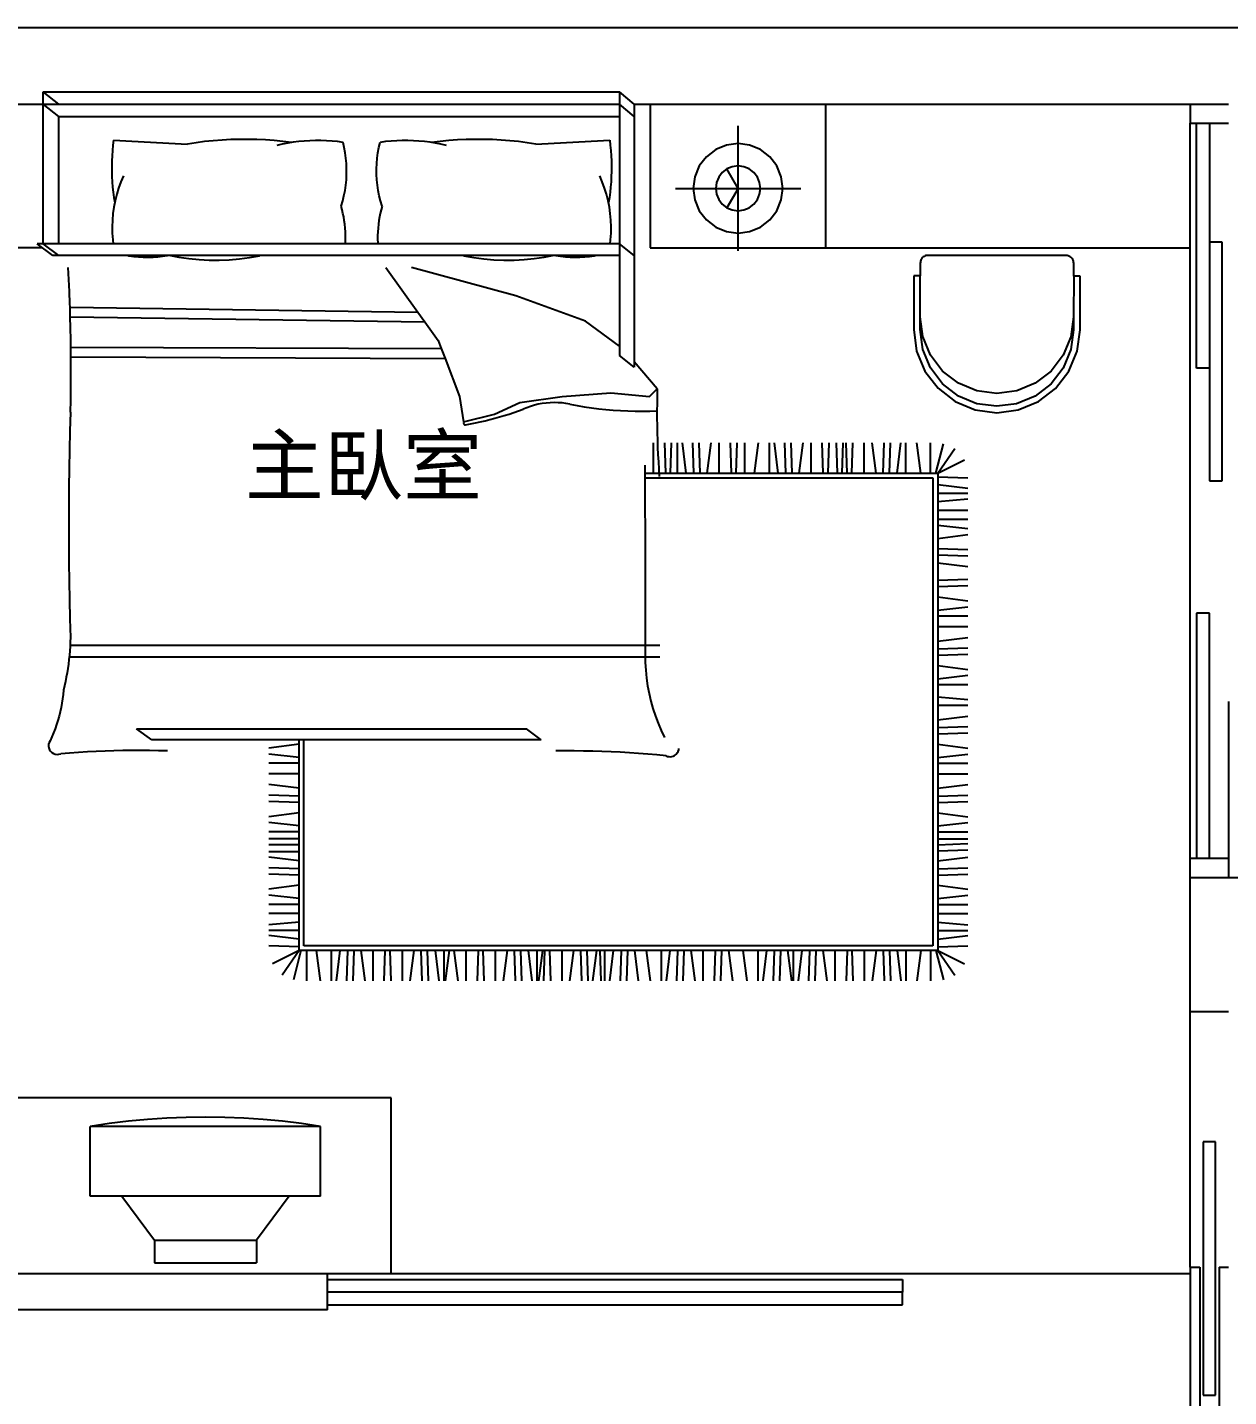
# Model space of a CAD drawing. Header units: centimetres. Extents: x 921 to 2601, y 2858 to 4336.
# Drawn here: x 1154.8 to 1569.1, y 3863.2 to 4335.5 of the extents above; entities that cross this region are included whole.
import ezdxf

# ---------------------------------------------------------------- set-up
doc = ezdxf.new("R2010")
doc.units = ezdxf.units.CM
doc.layers.add('文字', color=7, linetype='Continuous')
doc.layers.add('結構', color=7, linetype='Continuous')
doc.styles.get("Standard").update_dxf_attribs({"font": 'arial.ttf'})

msp = doc.modelspace()

# ---------------------------------------------------------------- linework, layer by layer
at = {"layer": '結構'}
for p, q in [((1112.8, 4335.51), (1832.54, 4335.51)), ((1165.71, 4309.03), (1160.31, 4313.23)), ((1160.31, 4313.23), (1359.08, 4313.23)), ((1160.31, 4308.98), (1160.31, 4313.23)), ((1364.11, 4309.03), (1359.08, 4313.23)), ((1359.08, 4313.23), (1359.08, 4309.03)), ((1112.8, 4309.05), (1160.2, 4309.05)), ((1160.2, 4309.05), (1160.2, 4260.88)), ((1160.2, 4309.05), (1160.31, 4309.05)), ((1160.31, 4260.88), (1160.31, 4308.98)), ((1165.71, 4304.78), (1160.31, 4308.98)), ((1160.31, 4308.98), (1165.71, 4308.98)), ((1165.71, 4309.03), (1359.08, 4309.03)), ((1165.71, 4308.98), (1165.71, 4309.03)), ((1165.71, 4308.98), (1359.08, 4308.98)), ((1359.08, 4309.03), (1359.08, 4308.98)), ((1364.11, 4304.78), (1359.08, 4308.98)), ((1359.08, 4308.98), (1359.08, 4304.78)), ((1364.09, 4309.05), (1369.63, 4309.05)), ((1364.11, 4309.03), (1364.11, 4304.78)), ((1369.63, 4309.05), (1369.63, 4259.45)), ((1369.63, 4309.05), (1430.25, 4309.05)), ((1430.25, 4259.45), (1430.25, 4309.05)), ((1430.25, 4309.05), (1555.91, 4309.05)), ((1555.91, 4309.05), (1555.91, 4302.44)), ((1555.91, 4309.05), (1569.13, 4309.05)), ((1165.71, 4260.88), (1165.71, 4304.78)), ((1165.71, 4304.78), (1359.08, 4304.78)), ((1359.08, 4304.78), (1359.08, 4260.88)), ((1364.11, 4304.78), (1364.11, 4256.77)), ((1399.94, 4295.42), (1399.94, 4301.59)), ((1555.91, 4302.44), (1558.11, 4302.44)), ((1555.91, 4259.45), (1555.91, 4302.44)), ((1558.11, 4217.93), (1558.11, 4302.44)), ((1558.11, 4302.44), (1562.52, 4302.44)), ((1562.52, 4302.44), (1562.52, 4261.41)), ((1562.52, 4302.44), (1569.13, 4302.44)), ((1184.32, 4294.83), (1184.16, 4293.03)), ((1184.54, 4296.62), (1184.32, 4294.83)), ((1184.54, 4296.62), (1186.66, 4296.5)), ((1186.66, 4296.5), (1188.78, 4296.38)), ((1188.78, 4296.38), (1190.91, 4296.26)), ((1190.91, 4296.26), (1193.03, 4296.14)), ((1193.03, 4296.14), (1195.15, 4296.02)), ((1195.15, 4296.02), (1197.27, 4295.91)), ((1197.27, 4295.91), (1199.4, 4295.79)), ((1199.4, 4295.79), (1201.52, 4295.68)), ((1201.52, 4295.68), (1203.64, 4295.57)), ((1203.64, 4295.57), (1205.77, 4295.46)), ((1205.77, 4295.46), (1207.89, 4295.35)), ((1207.89, 4295.35), (1210.01, 4295.25)), ((1212.99, 4295.71), (1210.01, 4295.25)), ((1215.97, 4296.09), (1212.99, 4295.71)), ((1218.96, 4296.4), (1215.97, 4296.09)), ((1221.96, 4296.63), (1218.96, 4296.4)), ((1224.97, 4296.79), (1221.96, 4296.63)), ((1227.97, 4296.87), (1224.97, 4296.79)), ((1230.98, 4296.88), (1227.97, 4296.87)), ((1233.99, 4296.81), (1230.98, 4296.88)), ((1236.99, 4296.67), (1233.99, 4296.81)), ((1239.99, 4296.45), (1236.99, 4296.67)), ((1242.99, 4296.16), (1239.99, 4296.45)), ((1242.73, 4295.19), (1240.86, 4294.75)), ((1244.61, 4295.56), (1242.73, 4295.19)), ((1245.97, 4295.79), (1242.99, 4296.16)), ((1246.51, 4295.87), (1244.61, 4295.56)), ((1248.41, 4296.11), (1246.51, 4295.87)), ((1250.32, 4296.3), (1248.41, 4296.11)), ((1252.23, 4296.42), (1250.32, 4296.3)), ((1254.15, 4296.48), (1252.23, 4296.42)), ((1256.07, 4296.48), (1254.15, 4296.48)), ((1257.99, 4296.42), (1256.07, 4296.48)), ((1259.9, 4296.29), (1257.99, 4296.42)), ((1261.81, 4296.1), (1259.9, 4296.29)), ((1263.72, 4295.85), (1261.81, 4296.1)), ((1264.13, 4294.04), (1263.72, 4295.85)), ((1264.47, 4292.21), (1264.13, 4294.04)), ((1275.74, 4292.21), (1276.07, 4294.04)), ((1276.07, 4294.04), (1276.49, 4295.85)), ((1278.39, 4296.1), (1276.49, 4295.85)), ((1280.3, 4296.29), (1278.39, 4296.1)), ((1282.22, 4296.42), (1280.3, 4296.29)), ((1284.14, 4296.48), (1282.22, 4296.42)), ((1286.06, 4296.48), (1284.14, 4296.48)), ((1287.97, 4296.42), (1286.06, 4296.48)), ((1289.89, 4296.3), (1287.97, 4296.42)), ((1291.8, 4296.11), (1289.89, 4296.3)), ((1293.7, 4295.87), (1291.8, 4296.11)), ((1295.6, 4295.56), (1293.7, 4295.87)), ((1297.22, 4296.16), (1294.24, 4295.79)), ((1297.48, 4295.19), (1295.6, 4295.56)), ((1300.22, 4296.45), (1297.22, 4296.16)), ((1299.35, 4294.75), (1297.48, 4295.19)), ((1303.22, 4296.67), (1300.22, 4296.45)), ((1306.22, 4296.81), (1303.22, 4296.67)), ((1309.23, 4296.88), (1306.22, 4296.81)), ((1312.24, 4296.87), (1309.23, 4296.88)), ((1315.24, 4296.79), (1312.24, 4296.87)), ((1318.25, 4296.63), (1315.24, 4296.79)), ((1321.25, 4296.4), (1318.25, 4296.63)), ((1324.24, 4296.09), (1321.25, 4296.4)), ((1327.22, 4295.71), (1324.24, 4296.09)), ((1330.19, 4295.25), (1327.22, 4295.71)), ((1330.19, 4295.25), (1332.32, 4295.35)), ((1332.32, 4295.35), (1334.44, 4295.46)), ((1334.44, 4295.46), (1336.56, 4295.57)), ((1336.56, 4295.57), (1338.69, 4295.68)), ((1338.69, 4295.68), (1340.81, 4295.79)), ((1340.81, 4295.79), (1342.93, 4295.91)), ((1342.93, 4295.91), (1345.06, 4296.02)), ((1345.06, 4296.02), (1347.18, 4296.14)), ((1347.18, 4296.14), (1349.3, 4296.26)), ((1349.3, 4296.26), (1351.43, 4296.38)), ((1351.43, 4296.38), (1353.55, 4296.5)), ((1353.55, 4296.5), (1355.67, 4296.62)), ((1355.67, 4296.62), (1355.88, 4294.83)), ((1355.88, 4294.83), (1356.05, 4293.03)), ((1395.94, 4294.89), (1392.22, 4293.35)), ((1399.94, 4295.42), (1395.94, 4294.89)), ((1403.93, 4294.89), (1399.94, 4295.42)), ((1399.94, 4287.7), (1399.94, 4295.42)), ((1407.65, 4293.35), (1403.93, 4294.89)), ((1183.95, 4289.43), (1183.92, 4287.63)), ((1184.03, 4291.23), (1183.95, 4289.43)), ((1184.16, 4293.03), (1184.03, 4291.23)), ((1264.71, 4290.37), (1264.47, 4292.21)), ((1264.88, 4288.52), (1264.71, 4290.37)), ((1275.33, 4288.52), (1275.49, 4290.37)), ((1275.49, 4290.37), (1275.74, 4292.21)), ((1356.05, 4293.03), (1356.18, 4291.23)), ((1356.18, 4291.23), (1356.25, 4289.43)), ((1356.25, 4289.43), (1356.29, 4287.63)), ((1389.03, 4290.9), (1386.57, 4287.7)), ((1392.22, 4293.35), (1389.03, 4290.9)), ((1410.85, 4290.9), (1407.65, 4293.35)), ((1413.3, 4287.7), (1410.85, 4290.9)), ((1183.92, 4287.63), (1183.93, 4285.82)), ((1183.93, 4285.82), (1183.99, 4284.02)), ((1183.99, 4284.02), (1184.09, 4282.22)), ((1187.99, 4284.29), (1187.1, 4282.21)), ((1264.84, 4282.95), (1264.94, 4284.8)), ((1264.95, 4286.66), (1264.88, 4288.52)), ((1264.94, 4284.8), (1264.95, 4286.66)), ((1275.26, 4286.66), (1275.33, 4288.52)), ((1275.27, 4284.8), (1275.26, 4286.66)), ((1275.37, 4282.95), (1275.27, 4284.8)), ((1353.11, 4282.21), (1352.22, 4284.29)), ((1356.22, 4284.02), (1356.12, 4282.22)), ((1356.28, 4285.82), (1356.22, 4284.02)), ((1356.29, 4287.63), (1356.28, 4285.82)), ((1385.03, 4283.98), (1384.51, 4279.98)), ((1386.57, 4287.7), (1385.03, 4283.98)), ((1394.48, 4285.44), (1393.26, 4283.84)), ((1396.08, 4286.67), (1394.48, 4285.44)), ((1397.94, 4287.44), (1396.08, 4286.67)), ((1399.94, 4279.98), (1396.08, 4286.67)), ((1399.94, 4287.7), (1397.94, 4287.44)), ((1401.93, 4287.44), (1399.94, 4287.7)), ((1399.94, 4279.98), (1399.94, 4287.7)), ((1403.8, 4286.67), (1401.93, 4287.44)), ((1405.39, 4285.44), (1403.8, 4286.67)), ((1406.62, 4283.84), (1405.39, 4285.44)), ((1414.84, 4283.98), (1413.3, 4287.7)), ((1415.37, 4279.98), (1414.84, 4283.98)), ((1184.09, 4282.22), (1184.23, 4280.42)), ((1184.23, 4280.42), (1184.42, 4278.63)), ((1186.31, 4280.09), (1185.64, 4277.92)), ((1187.1, 4282.21), (1186.31, 4280.09)), ((1264.02, 4277.44), (1264.38, 4279.26)), ((1264.38, 4279.26), (1264.65, 4281.1)), ((1264.65, 4281.1), (1264.84, 4282.95)), ((1275.56, 4281.1), (1275.37, 4282.95)), ((1275.83, 4279.26), (1275.56, 4281.1)), ((1276.18, 4277.44), (1275.83, 4279.26)), ((1353.9, 4280.09), (1353.11, 4282.21)), ((1354.57, 4277.92), (1353.9, 4280.09)), ((1355.98, 4280.42), (1355.78, 4278.63)), ((1356.12, 4282.22), (1355.98, 4280.42)), ((1378.33, 4279.98), (1384.51, 4279.98)), ((1384.51, 4279.98), (1385.03, 4275.99)), ((1384.51, 4279.98), (1392.22, 4279.98)), ((1392.48, 4281.98), (1392.22, 4279.98)), ((1392.22, 4279.98), (1392.48, 4277.99)), ((1392.22, 4279.98), (1399.94, 4279.98)), ((1393.26, 4283.84), (1392.48, 4281.98)), ((1399.94, 4279.98), (1396.08, 4273.3)), ((1399.94, 4272.27), (1399.94, 4279.98)), ((1399.94, 4279.98), (1407.65, 4279.98)), ((1407.39, 4281.98), (1406.62, 4283.84)), ((1407.65, 4279.98), (1407.39, 4281.98)), ((1407.39, 4277.99), (1407.65, 4279.98)), ((1407.65, 4279.98), (1415.37, 4279.98)), ((1414.84, 4275.99), (1415.37, 4279.98)), ((1415.37, 4279.98), (1421.54, 4279.98)), ((1184.42, 4278.63), (1184.66, 4276.84)), ((1185.08, 4275.73), (1184.65, 4273.5)), ((1184.66, 4276.84), (1184.94, 4275.06)), ((1185.64, 4277.92), (1185.08, 4275.73)), ((1263.06, 4273.85), (1263.58, 4275.63)), ((1263.58, 4275.63), (1264.02, 4277.44)), ((1276.63, 4275.63), (1276.18, 4277.44)), ((1277.15, 4273.85), (1276.63, 4275.63)), ((1355.13, 4275.73), (1354.57, 4277.92)), ((1355.56, 4273.5), (1355.13, 4275.73)), ((1355.55, 4276.84), (1355.27, 4275.06)), ((1355.78, 4278.63), (1355.55, 4276.84)), ((1385.03, 4275.99), (1386.57, 4272.27)), ((1392.48, 4277.99), (1393.26, 4276.13)), ((1393.26, 4276.13), (1394.48, 4274.53)), ((1394.48, 4274.53), (1396.08, 4273.3)), ((1403.8, 4273.3), (1405.39, 4274.53)), ((1405.39, 4274.53), (1406.62, 4276.13)), ((1406.62, 4276.13), (1407.39, 4277.99)), ((1413.3, 4272.27), (1414.84, 4275.99)), ((1184.33, 4271.26), (1184.13, 4269)), ((1184.65, 4273.5), (1184.33, 4271.26)), ((1263.39, 4272.61), (1263.06, 4273.85)), ((1263.68, 4271.36), (1263.39, 4272.61)), ((1263.93, 4270.1), (1263.68, 4271.36)), ((1264.14, 4268.84), (1263.93, 4270.1)), ((1276.28, 4270.1), (1276.07, 4268.84)), ((1276.53, 4271.36), (1276.28, 4270.1)), ((1276.82, 4272.61), (1276.53, 4271.36)), ((1277.15, 4273.85), (1276.82, 4272.61)), ((1355.88, 4271.26), (1355.56, 4273.5)), ((1356.08, 4269), (1355.88, 4271.26)), ((1386.57, 4272.27), (1389.03, 4269.07)), ((1396.08, 4273.3), (1397.94, 4272.53)), ((1397.94, 4272.53), (1399.94, 4272.27)), ((1399.94, 4272.27), (1401.93, 4272.53)), ((1399.94, 4264.55), (1399.94, 4272.27)), ((1401.93, 4272.53), (1403.8, 4273.3)), ((1410.85, 4269.07), (1413.3, 4272.27)), ((1184.13, 4269), (1184.05, 4266.74)), ((1184.05, 4266.74), (1184.09, 4264.47)), ((1264.31, 4267.57), (1264.14, 4268.84)), ((1264.44, 4266.29), (1264.31, 4267.57)), ((1264.53, 4265.01), (1264.44, 4266.29)), ((1275.77, 4266.29), (1275.68, 4265.01)), ((1275.9, 4267.57), (1275.77, 4266.29)), ((1276.07, 4268.84), (1275.9, 4267.57)), ((1356.16, 4266.74), (1356.08, 4269)), ((1356.12, 4264.47), (1356.16, 4266.74)), ((1389.03, 4269.07), (1392.22, 4266.62)), ((1392.22, 4266.62), (1395.94, 4265.08)), ((1395.94, 4265.08), (1399.94, 4264.55)), ((1399.94, 4264.55), (1403.93, 4265.08)), ((1403.93, 4265.08), (1407.65, 4266.62)), ((1407.65, 4266.62), (1410.85, 4269.07)), ((1163.57, 4256.77), (1158.17, 4260.88)), ((1160.31, 4260.88), (1158.17, 4260.88)), ((1165.71, 4256.77), (1160.31, 4260.88)), ((1165.71, 4260.88), (1160.31, 4260.88)), ((1359.08, 4260.88), (1165.71, 4260.88)), ((1184.09, 4264.47), (1184.26, 4262.21)), ((1184.26, 4262.21), (1184.42, 4260.88)), ((1264.58, 4263.73), (1264.53, 4265.01)), ((1264.54, 4260.88), (1264.56, 4261.16)), ((1264.56, 4261.16), (1264.59, 4262.44)), ((1264.59, 4262.44), (1264.58, 4263.73)), ((1275.63, 4263.73), (1275.62, 4262.44)), ((1275.62, 4262.44), (1275.65, 4261.16)), ((1275.68, 4265.01), (1275.63, 4263.73)), ((1275.65, 4261.16), (1275.67, 4260.88)), ((1355.78, 4260.88), (1355.95, 4262.21)), ((1355.95, 4262.21), (1356.12, 4264.47)), ((1364.11, 4256.77), (1359.08, 4260.88)), ((1359.08, 4260.88), (1359.08, 4256.77)), ((1399.94, 4258.38), (1399.94, 4264.55)), ((1566.93, 4261.41), (1562.52, 4261.41)), ((1562.52, 4261.41), (1562.52, 4217.93)), ((1566.93, 4179.11), (1566.93, 4261.41)), ((1160.05, 4259.45), (1099.57, 4259.45)), ((1165.71, 4256.77), (1163.57, 4256.77)), ((1359.08, 4256.77), (1165.71, 4256.77)), ((1189.55, 4256.77), (1189.84, 4256.72)), ((1189.84, 4256.72), (1191.5, 4256.51)), ((1191.5, 4256.51), (1193.16, 4256.36)), ((1193.16, 4256.36), (1194.82, 4256.27)), ((1194.82, 4256.27), (1196.49, 4256.25)), ((1196.49, 4256.25), (1198.16, 4256.29)), ((1198.16, 4256.29), (1199.82, 4256.39)), ((1199.82, 4256.39), (1201.48, 4256.55)), ((1201.48, 4256.55), (1203.11, 4256.77)), ((1204.21, 4256.77), (1207.12, 4256.22)), ((1207.12, 4256.22), (1210.57, 4255.74)), ((1210.57, 4255.74), (1214.04, 4255.4)), ((1224.48, 4255.36), (1227.95, 4255.66)), ((1227.95, 4255.66), (1231.41, 4256.12)), ((1231.41, 4256.12), (1234.84, 4256.73)), ((1234.84, 4256.73), (1235.02, 4256.77)), ((1305.19, 4256.77), (1305.37, 4256.73)), ((1305.37, 4256.73), (1308.8, 4256.12)), ((1308.8, 4256.12), (1312.25, 4255.66)), ((1312.25, 4255.66), (1315.73, 4255.36)), ((1326.17, 4255.4), (1329.64, 4255.74)), ((1329.64, 4255.74), (1333.09, 4256.22)), ((1333.09, 4256.22), (1336, 4256.77)), ((1337.1, 4256.77), (1338.72, 4256.55)), ((1338.72, 4256.55), (1340.38, 4256.39)), ((1340.38, 4256.39), (1342.05, 4256.29)), ((1342.05, 4256.29), (1343.72, 4256.25)), ((1343.72, 4256.25), (1345.39, 4256.27)), ((1345.39, 4256.27), (1347.05, 4256.36)), ((1347.05, 4256.36), (1348.71, 4256.51)), ((1348.71, 4256.51), (1350.37, 4256.72)), ((1350.37, 4256.72), (1350.66, 4256.77)), ((1359.08, 4256.77), (1359.08, 4222.3)), ((1364.11, 4256.77), (1364.11, 4218.27)), ((1369.63, 4259.45), (1430.25, 4259.45)), ((1430.25, 4259.45), (1555.91, 4259.45)), ((1463.35, 4255.82), (1463.15, 4255.53)), ((1463.57, 4256.08), (1463.35, 4255.82)), ((1463.83, 4256.31), (1463.57, 4256.08)), ((1464.12, 4256.5), (1463.83, 4256.31)), ((1464.43, 4256.65), (1464.12, 4256.5)), ((1464.76, 4256.76), (1464.43, 4256.65)), ((1465.1, 4256.83), (1464.76, 4256.76)), ((1465.45, 4256.85), (1465.1, 4256.83)), ((1513.06, 4256.78), (1465.45, 4256.85)), ((1513.41, 4256.76), (1513.06, 4256.78)), ((1513.75, 4256.69), (1513.41, 4256.76)), ((1514.08, 4256.58), (1513.75, 4256.69)), ((1514.39, 4256.43), (1514.08, 4256.58)), ((1514.67, 4256.23), (1514.39, 4256.43)), ((1514.93, 4256.01), (1514.67, 4256.23)), ((1515.16, 4255.75), (1514.93, 4256.01)), ((1515.35, 4255.46), (1515.16, 4255.75)), ((1555.91, 4048.92), (1555.91, 4259.45)), ((1169.16, 4248.52), (1168.95, 4252.68)), ((1214.04, 4255.4), (1217.52, 4255.23)), ((1217.52, 4255.23), (1221, 4255.22)), ((1221, 4255.22), (1224.48, 4255.36)), ((1278.45, 4252.68), (1289.48, 4237.32)), ((1323.28, 4242.87), (1287.29, 4252.68)), ((1315.73, 4255.36), (1319.21, 4255.22)), ((1319.21, 4255.22), (1322.69, 4255.23)), ((1322.69, 4255.23), (1326.17, 4255.4)), ((1462.8, 4254.21), (1462.79, 4249.8)), ((1462.82, 4254.56), (1462.8, 4254.21)), ((1462.89, 4254.89), (1462.82, 4254.56)), ((1463, 4255.22), (1462.89, 4254.89)), ((1463.15, 4255.53), (1463, 4255.22)), ((1515.51, 4255.15), (1515.35, 4255.46)), ((1515.62, 4254.82), (1515.51, 4255.15)), ((1515.68, 4254.48), (1515.62, 4254.82)), ((1515.71, 4254.13), (1515.68, 4254.48)), ((1515.7, 4249.73), (1515.71, 4254.13)), ((1169.34, 4244.36), (1169.16, 4248.52)), ((1460.59, 4249.8), (1460.56, 4231.29)), ((1462.79, 4249.8), (1460.59, 4249.8)), ((1462.77, 4235.69), (1462.79, 4249.8)), ((1515.7, 4249.73), (1515.68, 4235.62)), ((1517.9, 4249.72), (1515.7, 4249.73)), ((1517.88, 4231.2), (1517.9, 4249.72)), ((1169.49, 4240.2), (1169.34, 4244.36)), ((1347.35, 4234.19), (1323.28, 4242.87)), ((1169.53, 4239), (1169.49, 4240.2)), ((1169.53, 4239), (1289.48, 4237.32)), ((1169.62, 4236.04), (1169.53, 4239)), ((1289.48, 4237.32), (1291.95, 4233.89)), ((1169.63, 4235.62), (1169.62, 4236.04)), ((1169.63, 4235.62), (1291.95, 4233.89)), ((1169.72, 4231.88), (1169.63, 4235.62)), ((1291.95, 4233.89), (1296.54, 4227.51)), ((1359.08, 4225.55), (1347.35, 4234.19)), ((1462.76, 4231.28), (1462.77, 4235.69)), ((1463.66, 4228.84), (1462.77, 4235.69)), ((1515.68, 4235.62), (1514.77, 4228.77)), ((1515.68, 4235.62), (1515.67, 4231.21)), ((1169.8, 4227.72), (1169.72, 4231.88)), ((1169.85, 4223.55), (1169.8, 4227.72)), ((1296.54, 4227.51), (1297.6, 4224.69)), ((1460.56, 4231.29), (1461.53, 4223.87)), ((1463.66, 4224.43), (1462.76, 4231.28)), ((1466.3, 4222.46), (1463.66, 4228.84)), ((1514.77, 4228.77), (1512.12, 4222.39)), ((1515.67, 4231.21), (1514.76, 4224.36)), ((1516.89, 4223.79), (1517.88, 4231.2)), ((1169.83, 4225.2), (1297.6, 4224.69)), ((1169.87, 4219.39), (1169.85, 4223.55)), ((1297.6, 4224.69), (1298.9, 4221.28)), ((1461.53, 4223.87), (1464.38, 4216.95)), ((1466.29, 4218.05), (1463.66, 4224.43)), ((1514.76, 4224.36), (1512.11, 4217.99)), ((1514.02, 4216.88), (1516.89, 4223.79)), ((1169.86, 4221.81), (1298.9, 4221.28)), ((1169.87, 4215.23), (1169.87, 4219.39)), ((1298.9, 4221.28), (1303.89, 4208.13)), ((1364.11, 4218.27), (1359.08, 4222.3)), ((1372.08, 4210.8), (1364.11, 4220.09)), ((1470.49, 4212.57), (1466.29, 4218.05)), ((1470.49, 4216.97), (1466.3, 4222.46)), ((1512.12, 4222.39), (1507.9, 4216.92)), ((1512.11, 4217.99), (1507.9, 4212.51)), ((1562.52, 4217.93), (1558.11, 4217.93)), ((1562.52, 4217.93), (1562.52, 4179.11)), ((1169.84, 4211.06), (1169.87, 4215.23)), ((1464.38, 4216.95), (1468.92, 4211.01)), ((1475.96, 4212.76), (1470.49, 4216.97)), ((1507.9, 4216.92), (1502.42, 4212.73)), ((1509.45, 4210.95), (1514.02, 4216.88)), ((1169.79, 4206.9), (1169.84, 4211.06)), ((1339.32, 4208.13), (1356.04, 4209.47)), ((1356.04, 4209.47), (1369.41, 4208.13)), ((1369.41, 4208.13), (1372.08, 4210.8)), ((1372.08, 4210.8), (1372.03, 4208.28)), ((1468.92, 4211.01), (1474.85, 4206.45)), ((1475.96, 4208.35), (1470.49, 4212.57)), ((1482.34, 4210.11), (1475.96, 4212.76)), ((1489.19, 4209.2), (1482.34, 4210.11)), ((1496.04, 4210.09), (1489.19, 4209.2)), ((1502.42, 4212.73), (1496.04, 4210.09)), ((1507.9, 4212.51), (1502.41, 4208.32)), ((1503.51, 4206.41), (1509.45, 4210.95)), ((1169.71, 4202.74), (1169.79, 4206.9)), ((1303.89, 4208.13), (1305.23, 4199.44)), ((1315.92, 4202.12), (1324.62, 4206.13)), ((1324.22, 4203.22), (1325.84, 4203.8)), ((1324.62, 4206.13), (1339.32, 4208.13)), ((1327.11, 4204.32), (1325.84, 4203.8)), ((1328.4, 4204.77), (1327.11, 4204.32)), ((1329.72, 4205.16), (1328.4, 4204.77)), ((1331.05, 4205.48), (1329.72, 4205.16)), ((1332.4, 4205.73), (1331.05, 4205.48)), ((1333.76, 4205.91), (1332.4, 4205.73)), ((1335.12, 4206.03), (1333.76, 4205.91)), ((1336.49, 4206.07), (1335.12, 4206.03)), ((1337.86, 4206.04), (1336.49, 4206.07)), ((1339.23, 4205.95), (1337.86, 4206.04)), ((1340.59, 4205.78), (1339.23, 4205.95)), ((1341.94, 4205.55), (1340.59, 4205.78)), ((1341.94, 4205.55), (1344.41, 4205.08)), ((1344.41, 4205.08), (1346.89, 4204.66)), ((1346.89, 4204.66), (1349.38, 4204.29)), ((1349.38, 4204.29), (1351.88, 4203.97)), ((1351.88, 4203.97), (1354.38, 4203.7)), ((1354.38, 4203.7), (1356.89, 4203.48)), ((1371.99, 4205.76), (1371.97, 4203.24)), ((1372.03, 4208.28), (1371.99, 4205.76)), ((1474.85, 4206.45), (1481.76, 4203.57)), ((1482.34, 4205.7), (1475.96, 4208.35)), ((1489.18, 4204.79), (1482.34, 4205.7)), ((1496.03, 4205.68), (1489.18, 4204.79)), ((1502.41, 4208.32), (1496.03, 4205.68)), ((1496.6, 4203.55), (1503.51, 4206.41)), ((1169.71, 4202.74), (1169.52, 4196.26)), ((1305.19, 4199.32), (1305.18, 4199.19)), ((1305.18, 4199.19), (1305.19, 4199.06)), ((1305.23, 4199.44), (1305.19, 4199.32)), ((1305.19, 4199.06), (1305.22, 4198.94)), ((1305.22, 4198.94), (1305.26, 4198.82)), ((1305.23, 4199.44), (1315.92, 4202.12)), ((1307.68, 4198.71), (1309.36, 4199.06)), ((1309.36, 4199.06), (1311.03, 4199.43)), ((1311.03, 4199.43), (1312.7, 4199.83)), ((1312.7, 4199.83), (1314.37, 4200.25)), ((1314.37, 4200.25), (1316.03, 4200.69)), ((1316.03, 4200.69), (1317.68, 4201.15)), ((1317.68, 4201.15), (1319.33, 4201.64)), ((1319.33, 4201.64), (1320.96, 4202.14)), ((1320.96, 4202.14), (1322.6, 4202.67)), ((1322.6, 4202.67), (1324.22, 4203.22)), ((1356.89, 4203.48), (1359.4, 4203.31)), ((1359.4, 4203.31), (1361.91, 4203.2)), ((1361.91, 4203.2), (1364.43, 4203.13)), ((1364.43, 4203.13), (1366.94, 4203.12)), ((1366.94, 4203.12), (1369.46, 4203.15)), ((1369.46, 4203.15), (1371.97, 4203.24)), ((1371.97, 4203.24), (1371.97, 4203.24)), ((1371.97, 4203.24), (1371.98, 4200.72)), ((1371.98, 4200.72), (1372, 4198.2)), ((1481.76, 4203.57), (1489.18, 4202.59)), ((1489.18, 4202.59), (1496.6, 4203.55)), ((1169.52, 4196.26), (1169.36, 4189.79)), ((1305.26, 4198.82), (1305.33, 4198.71)), ((1305.33, 4198.71), (1305.41, 4198.61)), ((1305.41, 4198.61), (1305.51, 4198.53)), ((1305.51, 4198.53), (1305.62, 4198.46)), ((1305.62, 4198.46), (1305.74, 4198.41)), ((1305.74, 4198.41), (1305.87, 4198.39)), ((1305.87, 4198.39), (1305.99, 4198.38)), ((1305.99, 4198.38), (1307.68, 4198.71)), ((1372, 4198.2), (1372.05, 4195.68)), ((1372.05, 4195.68), (1372.12, 4193.16)), ((1169.36, 4189.79), (1169.24, 4183.32)), ((1370.8, 4181.74), (1370.8, 4192.15)), ((1372.12, 4193.16), (1372.21, 4190.64)), ((1372.21, 4190.64), (1372.32, 4188.13)), ((1375.03, 4181.74), (1374.69, 4192.15)), ((1376.68, 4181.74), (1377.02, 4192.15)), ((1379.05, 4181.74), (1379.05, 4192.15)), ((1382.04, 4181.74), (1380.78, 4192.15)), ((1384.71, 4181.74), (1384.37, 4192.15)), ((1386.89, 4181.74), (1386.55, 4192.15)), ((1389.3, 4181.74), (1390.68, 4192.15)), ((1393.43, 4181.74), (1393.43, 4192.15)), ((1397.66, 4181.74), (1397.32, 4192.15)), ((1399.31, 4181.74), (1399.65, 4192.15)), ((1402.23, 4181.74), (1402.23, 4192.15)), ((1405.59, 4181.74), (1406.97, 4192.15)), ((1410.74, 4181.74), (1410.74, 4192.15)), ((1413.72, 4181.74), (1412.46, 4192.15)), ((1416.4, 4181.74), (1416.05, 4192.15)), ((1418.58, 4181.74), (1418.23, 4192.15)), ((1420.99, 4181.74), (1422.36, 4192.15)), ((1425.11, 4181.74), (1425.11, 4192.15)), ((1429.35, 4181.74), (1429, 4192.15)), ((1430.99, 4181.74), (1431.34, 4192.15)), ((1434.21, 4181.74), (1433.87, 4192.15)), ((1435.86, 4181.74), (1436.2, 4192.15)), ((1437.54, 4181.74), (1437.2, 4192.15)), ((1439.19, 4181.74), (1439.53, 4192.15)), ((1443.42, 4181.74), (1443.42, 4192.15)), ((1447.55, 4181.74), (1446.17, 4192.15)), ((1449.96, 4181.74), (1450.3, 4192.15)), ((1452.14, 4181.74), (1452.48, 4192.15)), ((1454.81, 4181.74), (1456.07, 4192.15)), ((1457.8, 4181.74), (1457.8, 4192.15)), ((1462.95, 4181.74), (1461.57, 4192.15)), ((1466.3, 4181.74), (1466.3, 4192.15)), ((1468.15, 4181.74), (1470.76, 4191.87)), ((1468.8, 4181.74), (1474.7, 4190.2)), ((1372.32, 4188.13), (1372.45, 4185.61)), ((1372.45, 4185.61), (1372.6, 4183.09)), ((1468.8, 4181.74), (1478.04, 4186.33)), ((1169.24, 4183.32), (1169.15, 4176.84)), ((1367.77, 4184.54), (1367.79, 4179.31)), ((1367.77, 4181.74), (1370.8, 4181.74)), ((1367.77, 4180.09), (1467.15, 4180.09)), ((1370.8, 4181.74), (1375.03, 4181.74)), ((1372.6, 4183.09), (1372.77, 4180.58)), ((1375.03, 4181.74), (1376.68, 4181.74)), ((1376.68, 4181.74), (1379.05, 4181.74)), ((1379.05, 4181.74), (1382.04, 4181.74)), ((1382.04, 4181.74), (1384.71, 4181.74)), ((1384.71, 4181.74), (1386.89, 4181.74)), ((1386.89, 4181.74), (1389.3, 4181.74)), ((1389.3, 4181.74), (1393.43, 4181.74)), ((1393.43, 4181.74), (1397.66, 4181.74)), ((1397.66, 4181.74), (1399.31, 4181.74)), ((1399.31, 4181.74), (1402.23, 4181.74)), ((1402.23, 4181.74), (1405.59, 4181.74)), ((1405.59, 4181.74), (1410.74, 4181.74)), ((1410.74, 4181.74), (1413.72, 4181.74)), ((1413.72, 4181.74), (1416.4, 4181.74)), ((1416.4, 4181.74), (1418.58, 4181.74)), ((1418.58, 4181.74), (1420.99, 4181.74)), ((1420.99, 4181.74), (1425.11, 4181.74)), ((1425.11, 4181.74), (1429.35, 4181.74)), ((1429.35, 4181.74), (1430.99, 4181.74)), ((1430.99, 4181.74), (1434.21, 4181.74)), ((1434.21, 4181.74), (1435.86, 4181.74)), ((1435.86, 4181.74), (1437.54, 4181.74)), ((1437.54, 4181.74), (1439.19, 4181.74)), ((1439.19, 4181.74), (1443.42, 4181.74)), ((1443.42, 4181.74), (1447.55, 4181.74)), ((1447.55, 4181.74), (1449.96, 4181.74)), ((1449.96, 4181.74), (1452.14, 4181.74)), ((1452.14, 4181.74), (1454.81, 4181.74)), ((1454.81, 4181.74), (1457.8, 4181.74)), ((1457.8, 4181.74), (1462.95, 4181.74)), ((1462.95, 4181.74), (1466.3, 4181.74)), ((1466.3, 4181.74), (1468.15, 4181.74)), ((1467.15, 4180.09), (1467.15, 4018.73)), ((1468.15, 4181.74), (1468.8, 4181.74)), ((1468.8, 4181.74), (1468.8, 4180.52)), ((1468.8, 4180.52), (1479.21, 4180.17)), ((1468.8, 4180.52), (1468.8, 4177.84)), ((1169.15, 4176.84), (1169.09, 4170.37)), ((1367.79, 4179.31), (1367.81, 4174.08)), ((1468.8, 4177.84), (1479.21, 4176.58)), ((1468.8, 4177.84), (1468.8, 4174.86)), ((1562.52, 4179.11), (1566.93, 4179.11)), ((1367.81, 4174.08), (1367.84, 4168.85)), ((1468.8, 4174.86), (1479.21, 4174.86)), ((1468.8, 4174.86), (1468.8, 4171.95)), ((1468.8, 4171.95), (1479.21, 4172.87)), ((1468.8, 4171.95), (1468.8, 4168.97)), ((1169.09, 4170.37), (1169.07, 4163.89)), ((1367.84, 4168.85), (1367.85, 4163.62)), ((1468.8, 4168.97), (1479.21, 4168.97)), ((1468.8, 4168.97), (1468.8, 4165.82)), ((1169.07, 4163.89), (1169.09, 4157.42)), ((1367.85, 4163.62), (1367.87, 4158.39)), ((1468.8, 4165.82), (1479.21, 4165.82)), ((1468.8, 4165.82), (1468.8, 4163.83)), ((1468.8, 4163.83), (1479.21, 4162.66)), ((1468.8, 4163.83), (1468.8, 4159.24)), ((1169.09, 4157.42), (1169.13, 4150.94)), ((1367.87, 4158.39), (1367.88, 4153.17)), ((1468.8, 4159.24), (1479.21, 4160.62)), ((1468.8, 4159.24), (1468.8, 4155.7)), ((1367.88, 4153.17), (1367.9, 4147.94)), ((1468.8, 4155.7), (1479.21, 4155.36)), ((1468.8, 4155.7), (1468.8, 4153.52)), ((1468.8, 4153.52), (1479.21, 4153.17)), ((1468.8, 4153.52), (1468.8, 4150.84)), ((1169.13, 4150.94), (1169.22, 4144.47)), ((1367.9, 4147.94), (1367.91, 4142.71)), ((1468.8, 4150.84), (1479.21, 4149.58)), ((1468.8, 4150.84), (1468.8, 4144.78)), ((1169.22, 4144.47), (1169.33, 4138)), ((1367.91, 4142.71), (1367.91, 4137.48)), ((1468.8, 4144.78), (1479.21, 4145.13)), ((1468.8, 4144.78), (1468.8, 4142.6)), ((1468.8, 4142.6), (1479.21, 4142.95)), ((1468.8, 4142.6), (1468.8, 4139.06)), ((1169.33, 4138), (1169.49, 4131.52)), ((1468.8, 4139.06), (1479.21, 4137.68)), ((1468.8, 4139.06), (1468.8, 4134.48)), ((1367.91, 4137.48), (1367.92, 4132.25)), ((1468.8, 4134.48), (1479.21, 4135.64)), ((1468.8, 4134.48), (1468.8, 4132.48)), ((1562.52, 4133.42), (1558.11, 4133.42)), ((1558.11, 4133.42), (1558.11, 4048.92)), ((1562.52, 4048.92), (1562.52, 4133.42)), ((1169.49, 4131.52), (1169.67, 4125.05)), ((1367.92, 4132.25), (1367.92, 4127.02)), ((1468.8, 4132.48), (1479.21, 4132.48)), ((1468.8, 4132.48), (1468.8, 4128.85)), ((1468.8, 4128.85), (1479.21, 4128.85)), ((1468.8, 4128.85), (1468.8, 4123.83)), ((1169.63, 4123.52), (1169.56, 4121.99)), ((1169.67, 4125.05), (1169.63, 4123.52)), ((1367.92, 4127.02), (1367.92, 4121.79)), ((1468.8, 4123.83), (1479.21, 4125.09)), ((1468.8, 4123.83), (1468.8, 4121.15)), ((1169.33, 4118.94), (1169.17, 4117.42)), ((1169.46, 4120.47), (1169.33, 4118.94)), ((1169.56, 4121.99), (1169.46, 4120.47)), ((1169.58, 4122.45), (1372.93, 4122.45)), ((1367.92, 4121.79), (1367.86, 4119.1)), ((1367.86, 4119.1), (1367.91, 4116.41)), ((1468.8, 4121.15), (1479.21, 4121.5)), ((1468.8, 4121.15), (1468.8, 4118.97)), ((1468.8, 4118.97), (1479.21, 4119.32)), ((1468.8, 4118.97), (1468.8, 4115.43)), ((1168.77, 4114.39), (1168.53, 4112.88)), ((1168.98, 4115.9), (1168.77, 4114.39)), ((1169.17, 4117.42), (1168.98, 4115.9)), ((1169.27, 4118.34), (1372.93, 4118.34)), ((1367.91, 4116.41), (1368.08, 4113.72)), ((1468.8, 4115.43), (1479.21, 4114.05)), ((1468.8, 4115.43), (1468.8, 4110.84)), ((1167.96, 4109.87), (1167.63, 4108.38)), ((1168.26, 4111.37), (1167.96, 4109.87)), ((1168.53, 4112.88), (1168.26, 4111.37)), ((1368.08, 4113.72), (1368.36, 4111.05)), ((1368.36, 4111.05), (1368.75, 4108.38)), ((1468.8, 4110.84), (1479.21, 4112.01)), ((1468.8, 4110.84), (1468.8, 4108.85)), ((1167.15, 4105.38), (1166.97, 4103.87)), ((1167.28, 4106.89), (1167.15, 4105.38)), ((1167.63, 4108.38), (1167.28, 4106.89)), ((1368.75, 4108.38), (1369.25, 4105.74)), ((1369.25, 4105.74), (1369.86, 4103.12)), ((1468.8, 4108.85), (1479.21, 4108.85)), ((1468.8, 4108.85), (1468.8, 4104.58)), ((1468.8, 4104.58), (1479.21, 4103.66)), ((1468.8, 4104.58), (1468.8, 4101.67)), ((1166.48, 4100.88), (1166.16, 4099.4)), ((1166.75, 4102.37), (1166.48, 4100.88)), ((1166.97, 4103.87), (1166.75, 4102.37)), ((1369.86, 4103.12), (1370.59, 4100.52)), ((1370.59, 4100.52), (1371.42, 4097.96)), ((1468.8, 4101.67), (1479.21, 4101.67)), ((1468.8, 4101.67), (1468.8, 4096.65)), ((1569.13, 4102.93), (1569.13, 4048.92)), ((1164.92, 4095.02), (1164.42, 4093.59)), ((1165.38, 4096.46), (1164.92, 4095.02)), ((1165.79, 4097.92), (1165.38, 4096.46)), ((1166.16, 4099.4), (1165.79, 4097.92)), ((1371.42, 4097.96), (1372.36, 4095.44)), ((1372.36, 4095.44), (1373.41, 4092.96)), ((1468.8, 4096.65), (1479.21, 4097.91)), ((1468.8, 4096.65), (1468.8, 4093.97)), ((1163.27, 4090.78), (1162.64, 4089.4)), ((1163.87, 4092.17), (1163.27, 4090.78)), ((1164.42, 4093.59), (1163.87, 4092.17)), ((1192.45, 4093.5), (1326.95, 4093.5)), ((1197.78, 4089.7), (1192.45, 4093.5)), ((1332.04, 4089.7), (1326.95, 4093.5)), ((1373.41, 4092.96), (1374.55, 4090.52)), ((1468.8, 4093.97), (1479.21, 4094.32)), ((1468.8, 4093.97), (1468.8, 4091.79)), ((1468.8, 4091.79), (1479.21, 4092.14)), ((1468.8, 4091.79), (1468.8, 4088.25)), ((1162.17, 4088.21), (1162.13, 4087.57)), ((1162.13, 4087.57), (1162.23, 4086.93)), ((1162.34, 4088.83), (1162.17, 4088.21)), ((1162.23, 4086.93), (1162.47, 4086.33)), ((1162.64, 4089.4), (1162.34, 4088.83)), ((1162.47, 4086.33), (1162.83, 4085.8)), ((1162.83, 4085.8), (1163.29, 4085.35)), ((1175.51, 4085.6), (1172.45, 4085.41)), ((1178.57, 4085.75), (1175.51, 4085.6)), ((1181.64, 4085.87), (1178.57, 4085.75)), ((1184.7, 4085.97), (1181.64, 4085.87)), ((1187.77, 4086.03), (1184.7, 4085.97)), ((1190.83, 4086.06), (1187.77, 4086.03)), ((1193.9, 4086.07), (1190.83, 4086.06)), ((1196.97, 4086.05), (1193.9, 4086.07)), ((1200.03, 4085.99), (1196.97, 4086.05)), ((1332.04, 4089.7), (1197.78, 4089.7)), ((1203.1, 4085.91), (1200.03, 4085.99)), ((1248.55, 4088.25), (1238.14, 4086.87)), ((1248.55, 4088.25), (1248.55, 4089.7)), ((1248.55, 4083.67), (1248.55, 4088.25)), ((1250.21, 4018.73), (1250.21, 4089.7)), ((1340.28, 4085.93), (1337.11, 4085.91)), ((1343.46, 4085.93), (1340.28, 4085.93)), ((1346.63, 4085.89), (1343.46, 4085.93)), ((1349.8, 4085.82), (1346.63, 4085.89)), ((1352.97, 4085.73), (1349.8, 4085.82)), ((1356.14, 4085.6), (1352.97, 4085.73)), ((1359.3, 4085.45), (1356.14, 4085.6)), ((1379.08, 4085.32), (1379.32, 4085.76)), ((1379.32, 4085.76), (1379.47, 4086.24)), ((1379.47, 4086.24), (1379.55, 4086.74)), ((1468.8, 4088.25), (1479.21, 4086.87)), ((1468.8, 4088.25), (1468.8, 4083.67)), ((1163.29, 4085.35), (1163.84, 4085.01)), ((1163.84, 4085.01), (1164.44, 4084.8)), ((1164.44, 4084.8), (1165.08, 4084.72)), ((1165.08, 4084.72), (1165.72, 4084.77)), ((1165.72, 4084.77), (1166.34, 4084.96)), ((1169.39, 4085.2), (1166.34, 4084.96)), ((1172.45, 4085.41), (1169.39, 4085.2)), ((1248.55, 4083.67), (1238.14, 4084.83)), ((1248.55, 4081.67), (1238.14, 4081.67)), ((1248.55, 4081.67), (1248.55, 4083.67)), ((1248.55, 4078.04), (1248.55, 4081.67)), ((1362.47, 4085.27), (1359.3, 4085.45)), ((1365.63, 4085.06), (1362.47, 4085.27)), ((1368.79, 4084.81), (1365.63, 4085.06)), ((1371.95, 4084.54), (1368.79, 4084.81)), ((1375.11, 4084.24), (1371.95, 4084.54)), ((1375.11, 4084.24), (1375.57, 4084.05)), ((1375.57, 4084.05), (1376.06, 4083.94)), ((1376.06, 4083.94), (1376.56, 4083.9)), ((1376.56, 4083.9), (1377.06, 4083.95)), ((1377.06, 4083.95), (1377.55, 4084.08)), ((1377.55, 4084.08), (1378, 4084.29)), ((1378, 4084.29), (1378.42, 4084.57)), ((1378.42, 4084.57), (1378.78, 4084.92)), ((1378.78, 4084.92), (1379.08, 4085.32)), ((1468.8, 4083.67), (1479.21, 4084.83)), ((1468.8, 4083.67), (1468.8, 4081.67)), ((1468.8, 4081.67), (1479.21, 4081.67)), ((1468.8, 4081.67), (1468.8, 4078.04)), ((1248.55, 4078.04), (1238.14, 4078.04)), ((1248.55, 4073.02), (1248.55, 4078.04)), ((1468.8, 4078.04), (1479.21, 4078.04)), ((1468.8, 4078.04), (1468.8, 4073.02)), ((1248.55, 4073.02), (1238.14, 4074.28)), ((1248.55, 4070.34), (1248.55, 4073.02)), ((1468.8, 4073.02), (1479.21, 4074.28)), ((1468.8, 4073.02), (1468.8, 4070.34)), ((1248.55, 4070.34), (1238.14, 4070.69)), ((1248.55, 4068.16), (1238.14, 4068.51)), ((1248.55, 4068.16), (1248.55, 4070.34)), ((1248.55, 4064.62), (1248.55, 4068.16)), ((1468.8, 4070.34), (1479.21, 4070.69)), ((1468.8, 4070.34), (1468.8, 4068.16)), ((1468.8, 4068.16), (1479.21, 4068.51)), ((1468.8, 4068.16), (1468.8, 4064.62)), ((1248.55, 4064.62), (1238.14, 4063.24)), ((1248.55, 4060.04), (1248.55, 4064.62)), ((1468.8, 4064.62), (1479.21, 4063.24)), ((1468.8, 4064.62), (1468.8, 4060.04)), ((1248.55, 4060.04), (1238.14, 4061.2)), ((1248.55, 4058.04), (1238.14, 4058.04)), ((1248.55, 4058.04), (1248.55, 4060.04)), ((1248.55, 4055.59), (1248.55, 4058.04)), ((1468.8, 4060.04), (1479.21, 4061.2)), ((1468.8, 4060.04), (1468.8, 4058.04)), ((1468.8, 4058.04), (1479.21, 4058.04)), ((1468.8, 4058.04), (1468.8, 4055.59)), ((1248.55, 4055.59), (1238.14, 4055.59)), ((1248.55, 4053.53), (1238.14, 4053.53)), ((1248.55, 4053.53), (1248.55, 4055.59)), ((1248.55, 4051.08), (1248.55, 4053.53)), ((1468.8, 4055.59), (1479.21, 4055.59)), ((1468.8, 4055.59), (1468.8, 4053.58)), ((1468.8, 4053.58), (1479.21, 4053.93)), ((1468.8, 4053.58), (1468.8, 4051.4)), ((1248.55, 4051.08), (1238.14, 4051.08)), ((1248.55, 4047.97), (1238.14, 4049.23)), ((1248.55, 4047.97), (1248.55, 4051.08)), ((1248.55, 4045.29), (1248.55, 4047.97)), ((1468.8, 4051.4), (1479.21, 4051.75)), ((1468.8, 4051.4), (1468.8, 4047.97)), ((1468.8, 4047.97), (1479.21, 4049.23)), ((1468.8, 4047.97), (1468.8, 4045.29)), ((1555.91, 4042.3), (1555.91, 4048.92)), ((1555.91, 4048.92), (1558.11, 4048.92)), ((1558.11, 4048.92), (1562.52, 4048.92)), ((1562.52, 4048.92), (1569.13, 4048.92)), ((1569.13, 4048.92), (1569.13, 4042.3)), ((1248.55, 4045.29), (1238.14, 4045.64)), ((1248.55, 4043.11), (1238.14, 4043.46)), ((1248.55, 4043.11), (1248.55, 4045.29)), ((1248.55, 4039.57), (1248.55, 4043.11)), ((1468.8, 4045.29), (1479.21, 4045.64)), ((1468.8, 4045.29), (1468.8, 4043.11)), ((1468.8, 4043.11), (1479.21, 4043.46)), ((1468.8, 4043.11), (1468.8, 4039.57)), ((1248.55, 4039.57), (1238.14, 4038.19)), ((1248.55, 4034.98), (1248.55, 4039.57)), ((1468.8, 4039.57), (1479.21, 4038.19)), ((1468.8, 4039.57), (1468.8, 4034.98)), ((1555.91, 4042.3), (1569.13, 4042.3)), ((1555.91, 3996.01), (1555.91, 4042.3)), ((1569.13, 4042.3), (1814.51, 4042.3)), ((1248.55, 4034.98), (1238.14, 4036.15)), ((1248.55, 4032.99), (1248.55, 4034.98)), ((1468.8, 4034.98), (1479.21, 4036.15)), ((1468.8, 4034.98), (1468.8, 4032.99)), ((1248.55, 4032.99), (1238.14, 4032.99)), ((1248.55, 4029.84), (1238.14, 4029.84)), ((1248.55, 4029.84), (1248.55, 4032.99)), ((1248.55, 4026.86), (1248.55, 4029.84)), ((1468.8, 4032.99), (1479.21, 4032.99)), ((1468.8, 4032.99), (1468.8, 4029.84)), ((1468.8, 4029.84), (1479.21, 4029.84)), ((1468.8, 4029.84), (1468.8, 4026.86)), ((1248.55, 4026.86), (1238.14, 4025.94)), ((1248.55, 4023.95), (1248.55, 4026.86)), ((1468.8, 4026.86), (1479.21, 4025.94)), ((1468.8, 4026.86), (1468.8, 4023.95)), ((1248.55, 4023.95), (1238.14, 4023.95)), ((1248.55, 4020.97), (1238.14, 4022.23)), ((1248.55, 4020.97), (1248.55, 4023.95)), ((1248.55, 4018.29), (1248.55, 4020.97)), ((1468.8, 4023.95), (1479.21, 4023.95)), ((1468.8, 4023.95), (1468.8, 4020.97)), ((1468.8, 4020.97), (1479.21, 4022.23)), ((1468.8, 4020.97), (1468.8, 4018.29)), ((1248.55, 4018.29), (1238.14, 4018.64)), ((1248.55, 4017.07), (1239.32, 4012.48)), ((1248.55, 4017.07), (1242.65, 4008.61)), ((1249.2, 4017.07), (1246.6, 4006.94)), ((1248.55, 4017.07), (1248.55, 4018.29)), ((1249.2, 4017.07), (1248.55, 4017.07)), ((1251.05, 4017.07), (1249.2, 4017.07)), ((1467.15, 4018.73), (1250.21, 4018.73)), ((1251.05, 4017.07), (1251.05, 4006.66)), ((1254.41, 4017.07), (1251.05, 4017.07)), ((1254.41, 4017.07), (1255.79, 4006.66)), ((1259.56, 4017.07), (1254.41, 4017.07)), ((1259.56, 4017.07), (1259.56, 4006.66)), ((1262.54, 4017.07), (1259.56, 4017.07)), ((1262.54, 4017.07), (1261.28, 4006.66)), ((1265.22, 4017.07), (1262.54, 4017.07)), ((1265.22, 4017.07), (1264.87, 4006.66)), ((1267.4, 4017.07), (1265.22, 4017.07)), ((1267.4, 4017.07), (1267.05, 4006.66)), ((1269.81, 4017.07), (1267.4, 4017.07)), ((1269.81, 4017.07), (1271.18, 4006.66)), ((1273.93, 4017.07), (1269.81, 4017.07)), ((1273.93, 4017.07), (1273.93, 4006.66)), ((1278.17, 4017.07), (1273.93, 4017.07)), ((1278.17, 4017.07), (1277.82, 4006.66)), ((1279.81, 4017.07), (1278.17, 4017.07)), ((1279.81, 4017.07), (1280.16, 4006.66)), ((1284.05, 4017.07), (1279.81, 4017.07)), ((1284.05, 4017.07), (1284.05, 4006.66)), ((1288.17, 4017.07), (1284.05, 4017.07)), ((1288.17, 4017.07), (1286.79, 4006.66)), ((1290.58, 4017.07), (1288.17, 4017.07)), ((1290.58, 4017.07), (1290.93, 4006.66)), ((1292.76, 4017.07), (1290.58, 4017.07)), ((1292.76, 4017.07), (1293.11, 4006.66)), ((1295.44, 4017.07), (1292.76, 4017.07)), ((1295.44, 4017.07), (1296.7, 4006.66)), ((1298.42, 4017.07), (1295.44, 4017.07)), ((1298.42, 4017.07), (1298.42, 4006.66)), ((1300.34, 4017.07), (1298.42, 4017.07)), ((1300.34, 4017.07), (1298.97, 4006.66)), ((1301.92, 4017.07), (1300.34, 4017.07)), ((1301.92, 4017.07), (1303.3, 4006.66)), ((1306.05, 4017.07), (1301.92, 4017.07)), ((1306.05, 4017.07), (1306.05, 4006.66)), ((1310.28, 4017.07), (1306.05, 4017.07)), ((1310.28, 4017.07), (1309.94, 4006.66)), ((1311.93, 4017.07), (1310.28, 4017.07)), ((1311.93, 4017.07), (1312.27, 4006.66)), ((1316.16, 4017.07), (1311.93, 4017.07)), ((1316.16, 4017.07), (1316.16, 4006.66)), ((1320.29, 4017.07), (1316.16, 4017.07)), ((1320.29, 4017.07), (1318.91, 4006.66)), ((1322.7, 4017.07), (1320.29, 4017.07)), ((1322.7, 4017.07), (1323.04, 4006.66)), ((1324.88, 4017.07), (1322.7, 4017.07)), ((1324.88, 4017.07), (1325.22, 4006.66)), ((1327.55, 4017.07), (1324.88, 4017.07)), ((1327.55, 4017.07), (1328.82, 4006.66)), ((1330.54, 4017.07), (1327.55, 4017.07)), ((1330.54, 4017.07), (1330.54, 4006.66)), ((1332.46, 4017.07), (1330.54, 4017.07)), ((1332.46, 4017.07), (1331.08, 4006.66)), ((1333.23, 4017.07), (1332.46, 4017.07)), ((1333.23, 4017.07), (1332.89, 4006.66)), ((1334.88, 4017.07), (1333.23, 4017.07)), ((1334.88, 4017.07), (1335.22, 4006.66)), ((1339.11, 4017.07), (1334.88, 4017.07)), ((1339.11, 4017.07), (1339.11, 4006.66)), ((1343.24, 4017.07), (1339.11, 4017.07)), ((1343.24, 4017.07), (1341.86, 4006.66)), ((1345.65, 4017.07), (1343.24, 4017.07)), ((1345.65, 4017.07), (1345.99, 4006.66)), ((1347.83, 4017.07), (1345.65, 4017.07)), ((1347.83, 4017.07), (1348.17, 4006.66)), ((1351.07, 4017.07), (1347.83, 4017.07)), ((1351.07, 4017.07), (1349.69, 4006.66)), ((1352.22, 4017.07), (1351.07, 4017.07)), ((1352.22, 4017.07), (1352.57, 4006.66)), ((1353.92, 4017.07), (1352.22, 4017.07)), ((1353.92, 4017.07), (1353.92, 4006.66)), ((1356.9, 4017.07), (1353.92, 4017.07)), ((1356.9, 4017.07), (1355.64, 4006.66)), ((1359.58, 4017.07), (1356.9, 4017.07)), ((1359.58, 4017.07), (1359.23, 4006.66)), ((1361.76, 4017.07), (1359.58, 4017.07)), ((1361.76, 4017.07), (1361.41, 4006.66)), ((1364.17, 4017.07), (1361.76, 4017.07)), ((1364.17, 4017.07), (1365.54, 4006.66)), ((1368.25, 4017.07), (1364.17, 4017.07)), ((1368.25, 4017.07), (1369.63, 4006.66)), ((1373.4, 4017.07), (1368.25, 4017.07)), ((1373.4, 4017.07), (1373.4, 4006.66)), ((1376.39, 4017.07), (1373.4, 4017.07)), ((1376.39, 4017.07), (1375.12, 4006.66)), ((1379.06, 4017.07), (1376.39, 4017.07)), ((1379.06, 4017.07), (1378.72, 4006.66)), ((1381.24, 4017.07), (1379.06, 4017.07)), ((1381.24, 4017.07), (1380.9, 4006.66)), ((1383.65, 4017.07), (1381.24, 4017.07)), ((1383.65, 4017.07), (1385.03, 4006.66)), ((1387.78, 4017.07), (1383.65, 4017.07)), ((1387.78, 4017.07), (1387.78, 4006.66)), ((1392.01, 4017.07), (1387.78, 4017.07)), ((1392.01, 4017.07), (1391.67, 4006.66)), ((1394.19, 4017.07), (1392.01, 4017.07)), ((1394.19, 4017.07), (1393.85, 4006.66)), ((1396.6, 4017.07), (1394.19, 4017.07)), ((1396.6, 4017.07), (1397.98, 4006.66)), ((1401.61, 4017.07), (1396.6, 4017.07)), ((1401.61, 4017.07), (1402.99, 4006.66)), ((1406.76, 4017.07), (1401.61, 4017.07)), ((1406.76, 4017.07), (1406.76, 4006.66)), ((1409.74, 4017.07), (1406.76, 4017.07)), ((1409.74, 4017.07), (1408.48, 4006.66)), ((1412.42, 4017.07), (1409.74, 4017.07)), ((1412.42, 4017.07), (1412.07, 4006.66)), ((1414.6, 4017.07), (1412.42, 4017.07)), ((1414.6, 4017.07), (1414.25, 4006.66)), ((1417.01, 4017.07), (1414.6, 4017.07)), ((1417.01, 4017.07), (1418.39, 4006.66)), ((1418.93, 4017.07), (1417.01, 4017.07)), ((1418.93, 4017.07), (1418.93, 4006.66)), ((1421.92, 4017.07), (1418.93, 4017.07)), ((1421.92, 4017.07), (1420.65, 4006.66)), ((1424.59, 4017.07), (1421.92, 4017.07)), ((1424.59, 4017.07), (1424.25, 4006.66)), ((1426.77, 4017.07), (1424.59, 4017.07)), ((1426.77, 4017.07), (1426.43, 4006.66)), ((1429.18, 4017.07), (1426.77, 4017.07)), ((1429.18, 4017.07), (1430.56, 4006.66)), ((1433.31, 4017.07), (1429.18, 4017.07)), ((1433.31, 4017.07), (1433.31, 4006.66)), ((1437.54, 4017.07), (1433.31, 4017.07)), ((1437.54, 4017.07), (1437.2, 4006.66)), ((1439.19, 4017.07), (1437.54, 4017.07)), ((1439.19, 4017.07), (1439.53, 4006.66)), ((1443.42, 4017.07), (1439.19, 4017.07)), ((1443.42, 4017.07), (1443.42, 4006.66)), ((1447.55, 4017.07), (1443.42, 4017.07)), ((1447.55, 4017.07), (1446.17, 4006.66)), ((1449.96, 4017.07), (1447.55, 4017.07)), ((1449.96, 4017.07), (1450.3, 4006.66)), ((1452.14, 4017.07), (1449.96, 4017.07)), ((1452.14, 4017.07), (1452.48, 4006.66)), ((1454.81, 4017.07), (1452.14, 4017.07)), ((1454.81, 4017.07), (1456.07, 4006.66)), ((1457.8, 4017.07), (1454.81, 4017.07)), ((1457.8, 4017.07), (1457.8, 4006.66)), ((1462.95, 4017.07), (1457.8, 4017.07)), ((1462.95, 4017.07), (1461.57, 4006.66)), ((1466.3, 4017.07), (1462.95, 4017.07)), ((1466.3, 4017.07), (1466.3, 4006.66)), ((1468.15, 4017.07), (1466.3, 4017.07)), ((1468.15, 4017.07), (1470.76, 4006.94)), ((1468.8, 4017.07), (1468.15, 4017.07)), ((1468.8, 4018.29), (1479.21, 4018.64)), ((1468.8, 4018.29), (1468.8, 4017.07)), ((1468.8, 4017.07), (1478.04, 4012.48)), ((1468.8, 4017.07), (1474.7, 4008.61)), ((1555.91, 3996.01), (1569.13, 3996.01)), ((1555.91, 3907.83), (1555.91, 3996.01)), ((1280.34, 3966.25), (1148.07, 3966.25)), ((1280.34, 3905.62), (1280.34, 3966.25)), ((1189.69, 3958.15), (1183.09, 3957.35)), ((1196.31, 3958.78), (1189.69, 3958.15)), ((1202.94, 3959.23), (1196.31, 3958.78)), ((1209.59, 3959.5), (1202.94, 3959.23)), ((1216.24, 3959.59), (1209.59, 3959.5)), ((1222.88, 3959.5), (1216.24, 3959.59)), ((1229.53, 3959.23), (1222.88, 3959.5)), ((1236.16, 3958.78), (1229.53, 3959.23)), ((1242.78, 3958.15), (1236.16, 3958.78)), ((1249.38, 3957.35), (1242.78, 3958.15)), ((1183.09, 3957.35), (1176.51, 3956.36)), ((1255.96, 3956.36), (1176.51, 3956.36)), ((1176.51, 3932.33), (1176.51, 3956.36)), ((1255.96, 3956.36), (1249.38, 3957.35)), ((1255.96, 3932.33), (1255.96, 3956.36)), ((1564.67, 3951.02), (1560.37, 3951.02)), ((1560.37, 3951.02), (1560.37, 3863.74)), ((1564.67, 3863.74), (1564.67, 3951.02)), ((1187.38, 3932.33), (1176.51, 3932.33)), ((1187.38, 3932.33), (1198.67, 3917.11)), ((1245.1, 3932.33), (1187.38, 3932.33)), ((1245.1, 3932.33), (1233.8, 3917.11)), ((1255.96, 3932.33), (1245.1, 3932.33)), ((1198.67, 3917.11), (1233.8, 3917.11)), ((1198.67, 3917.11), (1198.67, 3909.34)), ((1233.8, 3917.11), (1233.8, 3909.34)), ((1198.67, 3909.34), (1233.8, 3909.34)), ((1555.91, 3907.83), (1555.91, 3905.62)), ((1555.91, 3907.83), (1559.21, 3907.83)), ((1559.21, 3907.83), (1559.21, 3819.65)), ((1565.83, 3907.83), (1565.83, 3819.65)), ((1565.83, 3907.83), (1569.13, 3907.83)), ((1148.07, 3905.62), (1258.3, 3905.62)), ((1258.3, 3905.62), (1280.34, 3905.62)), ((1258.3, 3903.62), (1258.3, 3905.62)), ((1258.3, 3903.62), (1456.7, 3903.62)), ((1258.3, 3899.21), (1258.3, 3903.62)), ((1280.34, 3905.62), (1555.91, 3905.62)), ((1456.7, 3903.62), (1456.7, 3899.21)), ((1555.91, 3905.62), (1555.91, 3735.88)), ((1456.7, 3899.21), (1258.3, 3899.21)), ((1258.3, 3894.8), (1258.3, 3899.21)), ((1456.7, 3894.8), (1456.7, 3899.21)), ((1258.3, 3893.17), (1148.07, 3893.17)), ((1258.3, 3893.17), (1258.3, 3894.8)), ((1258.3, 3894.8), (1456.7, 3894.8)), ((1560.37, 3863.74), (1564.67, 3863.74))]:
    msp.add_line(p, q, dxfattribs=at)

# ---------------------------------------------------------------- texts
at = {"layer": '文字'}
msp.add_text('主臥室', height=20, dxfattribs=at).set_placement((1229.83, 4174.42))

doc.saveas('drawing.dxf')
